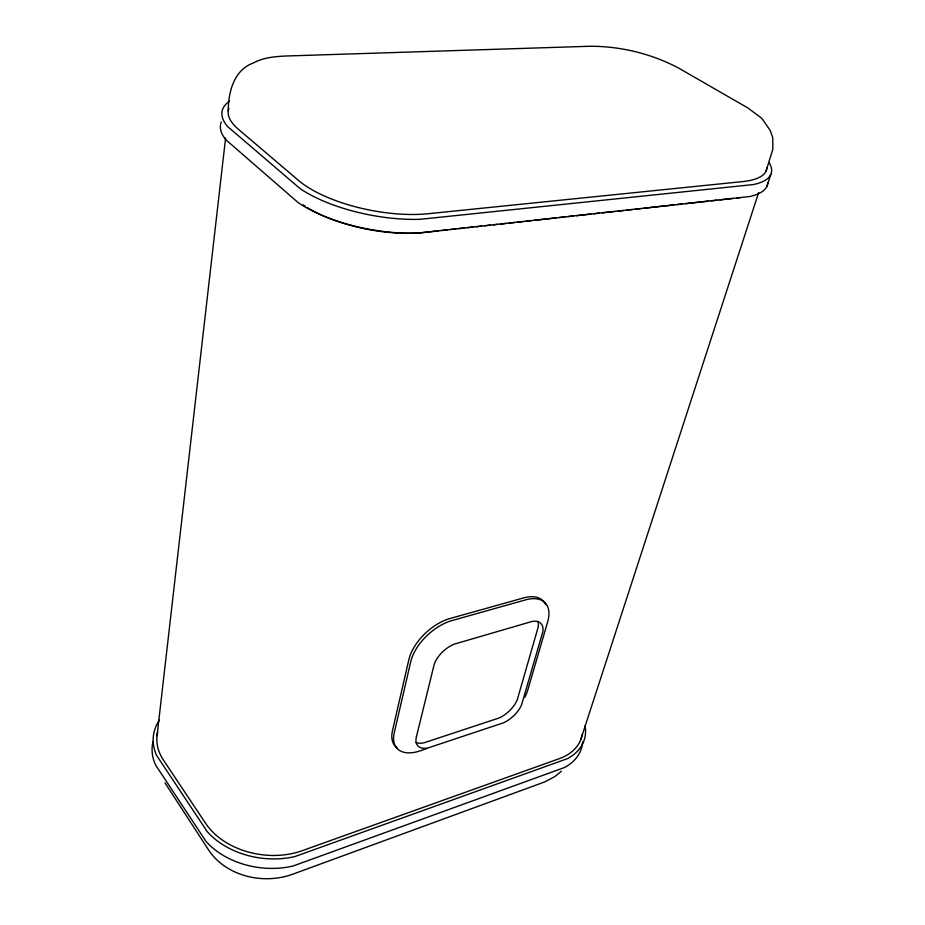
<?xml version="1.0" encoding="UTF-8"?>
<svg xmlns="http://www.w3.org/2000/svg" width="925" height="925" viewBox="0 0 925 925"><rect width="100%" height="100%" fill="white"/><g stroke="black" fill="none" stroke-linecap="round" stroke-linejoin="round"><path stroke-width="1.39" d="M228.244 111.093C228.255 92.454 233.701 70.023 253.369 62.981C263.197 57.558 274.69 56.587 285.698 56.02L590.185 46.25C620.848 46.25 651.732 53.766 678.811 68.184L747.724 107.867L761.853 118.354L770.328 130.633L772.722 137.686L772.837 149.237L766.062 171.067M157.053 735.71L225.596 137.975M580.703 739.769L758.616 192.689M766.975 186.156L770.837 174.363M561.417 771.161L554.942 776.538L544.952 781.833L291.849 874.518C263.313 884.554 227.215 876.53 209.327 851.104L165.008 782.897M426.691 748.66L419.95 750.903A39.648 21.772 -41.2 0 1 394.235 732.854L410.688 661.895A40.908 23.368 -42.4 0 1 452.128 620.513L525.608 599.874A39.555 21.946 -44.1 0 1 547.716 621.658L527.817 689.877A38.318 20.523 -42.8 0 1 524.695 697.462M438.67 230.868L424.332 232.441A91.24 35.844 10.9 0 1 311.135 209.813M441.549 230.545L447.284 229.92M450.151 229.597L455.886 228.972M458.754 228.648L464.5 228.024M467.368 227.7L473.103 227.076M475.97 226.752L481.705 226.128M484.573 225.804L490.319 225.18M493.187 224.867L497.488 224.393M500.356 224.07L506.091 223.445M508.97 223.122L514.705 222.497M517.572 222.173L523.307 221.549M526.175 221.225L531.921 220.601M534.789 220.277L556.307 217.918M559.174 217.595L564.909 216.97M567.777 216.647L573.512 216.022M576.379 215.698L590.728 214.126M593.596 213.802L599.331 213.178M602.21 212.854L615.113 211.443M617.981 211.12L623.728 210.495M626.595 210.172L632.33 209.547M635.197 209.223L640.933 208.599M643.8 208.275L673.932 204.957M676.799 204.645L682.534 204.02M685.402 203.697L708.353 201.176M711.221 200.852L716.968 200.228M719.835 199.904L732.739 198.482M309.91 209.108A91.24 35.844 10.9 0 1 307.516 207.686M305.227 206.24A91.24 35.844 10.9 0 1 303.053 204.795M740 197.638A79.481 27.022 14.7 0 1 737.052 198.008M582.114 734.647A62.449 40.492 17.4 0 1 559.035 758.754L302.047 850.746A69.479 50.389 8.2 0 1 205.755 823.528L163.517 760.2A67.143 46.551 6.4 0 1 157.678 732.091M228.903 108.375A88.199 31.878 10.2 0 0 238.419 129.303L298.683 180.572A92.338 35.347 11 0 0 428.31 213.71L742.59 181.601A80.359 26.594 14.7 0 0 766.848 167.656M767.808 182.445A85.424 28.918 14.7 0 1 749.574 196.551L417.372 233.123A98.096 38.376 10.9 0 1 298.012 202.494L226.047 139.929A93.714 34.63 10.1 0 1 220.485 125.303M769.01 162.511A85.817 28.49 14.7 0 1 753.436 184.549L420.066 219.306A98.617 37.856 10.9 0 1 300.047 188.573L227.596 126.528A94.188 34.144 10.1 0 1 229.435 101.16M585.074 725.743A65.756 42.666 17.4 0 1 567.303 758.697L295.006 856.527A73.156 53.083 8.2 0 1 207.304 831.714L156.626 755.447A70.693 49.037 6.4 0 1 159.354 720.147M582.634 741.977A65.467 42.793 17.4 0 1 564.458 767.53L293.167 865.973A72.797 53.199 8.1 0 1 205.917 841.253L155.527 764.917A70.369 49.164 6.3 0 1 152.995 741.538M220.682 124.181A93.714 34.63 10.1 0 1 221.364 121.984M537.853 621.38A22.108 12.21 -44.1 0 1 538.211 627.011L517.248 699.809A21.414 11.412 -42.8 0 1 498.98 718.031L423.939 742.81A22.154 12.117 -41.2 0 1 416.088 742.486M545.738 604.811A39.509 21.969 -44.1 0 0 523.654 597.908L450.221 618.443A40.85 23.391 -42.4 0 0 408.827 659.779L392.466 730.715A39.59 21.807 -41.1 0 0 397.357 748.024M416.423 736.716L415.996 739.202A22.223 12.083 -41.2 0 0 428.206 747.886L503.327 722.876A21.483 11.377 -42.8 0 0 521.654 704.596L542.848 631.729A22.177 12.175 -44.1 0 0 532.187 621.427L454.198 644.158A22.94 12.973 -42.4 0 0 434.288 664.034L416.423 736.716"/></g></svg>
